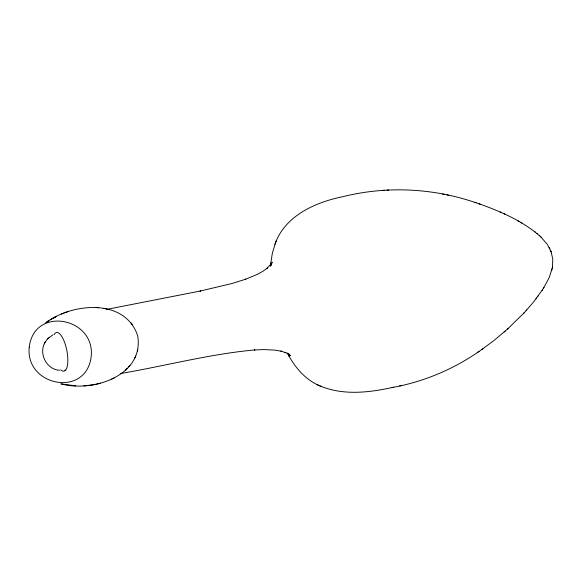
<?xml version="1.0" encoding="UTF-8"?>
<svg xmlns="http://www.w3.org/2000/svg" width="582" height="582" viewBox="0 0 582 582"><rect width="100%" height="100%" fill="white"/><g stroke="black" fill="none" stroke-linecap="round" stroke-linejoin="round"><path stroke-width="0.87" d="M270.266 266.229L272.42 252.864L275.628 242.519M552.507 266.847L552.755 258.968L551.009 251.439M543.581 288.046L549.204 277.614L552.376 267.64M552.282 268.178L552.594 266.367M61.445 383.974C92.654 392.377 144.169 375.856 137.716 335.901C125.29 298.086 73.063 302.953 46.647 322.137M137.454 351.179L137.832 349.586M270.819 265.785L271.248 264.01L270.783 265.865M551.692 270.71L551.823 270.157M552.056 269.19L552.173 268.702M271.241 264.257L271.743 262.758L271.045 264.701L272.143 262.126L270.514 265.057L271.743 263.282L266.818 268.557L267.444 268.004L262.824 271.314L256.997 274.522L245.277 279.36L245.859 279.149L232.007 283.507L200.012 291.102L200.55 290.985L106.761 309.377M44.487 343.322C38.878 354.416 46.836 369.592 59.619 370.261M274.871 244.433C284.605 215.951 315.233 202.303 342.653 196.716C386.586 185.745 433.314 188.03 476.076 202.783M275.672 242.418L276.443 240.453M134.791 358.039L135.788 355.922M44.894 342.551L47.579 338.877L52.977 334.759M44.203 343.86L45.207 341.954M526.048 310.715L533.89 301.563L542.446 289.821M542.031 290.476L543.966 287.435M536.022 298.85L536.546 298.159M538.015 296.187L538.51 295.532M128.695 366.805L129.91 365.365M507.519 329.092L524.106 312.84M523.385 313.618L526.732 309.973M125.326 370.174L127.407 368.173M47.579 338.877L48.015 338.477M48.859 337.691L49.317 337.262M481.641 349.651L493.798 340.645L508.435 328.277M504.201 332.024L505.154 331.18M319.278 385.619C342.252 395.6 368.362 392.77 392.13 387.532C423.289 381.938 453.087 369.483 479.059 351.419M477.851 352.263L482.82 348.822M47.382 321.679L48.83 320.711L45.258 323.075M50.314 319.824L56.367 316.455L52.54 318.5M111.715 379.151L114.603 377.689M64.267 312.956L61.423 314.113M68.283 311.516L65.402 312.527M100.584 383.24L94 384.717L85.467 385.735M399.608 385.946L401.231 385.611M392.13 387.532L393.759 387.19M120.554 373.52C165.383 365.962 209.636 354.002 255.018 349.92L254.421 349.957L263.5 349.586L274.835 350.095L281.63 351.281L280.888 351.121L285.835 352.699L285.005 352.321L288.767 354.249L287.857 353.616L290.483 355.762L288.497 353.82L289.887 355.369L288.854 354.183M83.808 385.851L85.598 385.728M383.007 190.372L384.651 190.27M387.081 190.103L388.718 190.001M98.613 307.703L95.361 307.485M75.587 385.844L60.768 383.829M105.575 308.758L106.761 308.998M103.683 308.373L104.891 308.62M442.531 194.002L443.993 194.308M447.034 194.926L448.467 195.225M479.088 203.795C500.622 211.462 522.258 220.767 539.71 235.863M474.839 202.369L480.281 204.195M500.127 211.993L501.124 212.452M503.808 213.667L504.761 214.103M287.246 352.896C294.216 366.274 304.291 378.846 318.332 385.182M316.79 384.476L320.849 386.339M518.089 220.905L518.882 221.356M521.086 222.622L521.836 223.059M534.916 231.847L535.469 232.291M536.924 233.462L537.433 233.869M540.889 236.961L547.436 244.52L551.176 251.89M539.238 235.426L541.318 237.369M132.369 324.654L131.045 322.974M288.206 353.398L288.963 354.431M288.468 355.151L289.305 356.591M549.212 247.437L549.459 247.925M549.714 248.419L549.932 248.849M550.761 250.769L550.95 251.286M54.133 334.614A19.686 6.766 79 0 1 66.93 350.946A19.686 6.766 79 0 1 60.717 369.81M65.57 370.385A19.686 6.766 79 0 1 64.864 370.043M29.231 347.258C25.106 386.215 86.369 398.124 91.199 356.424C95.324 317.459 34.062 305.55 29.231 347.258"/></g></svg>
